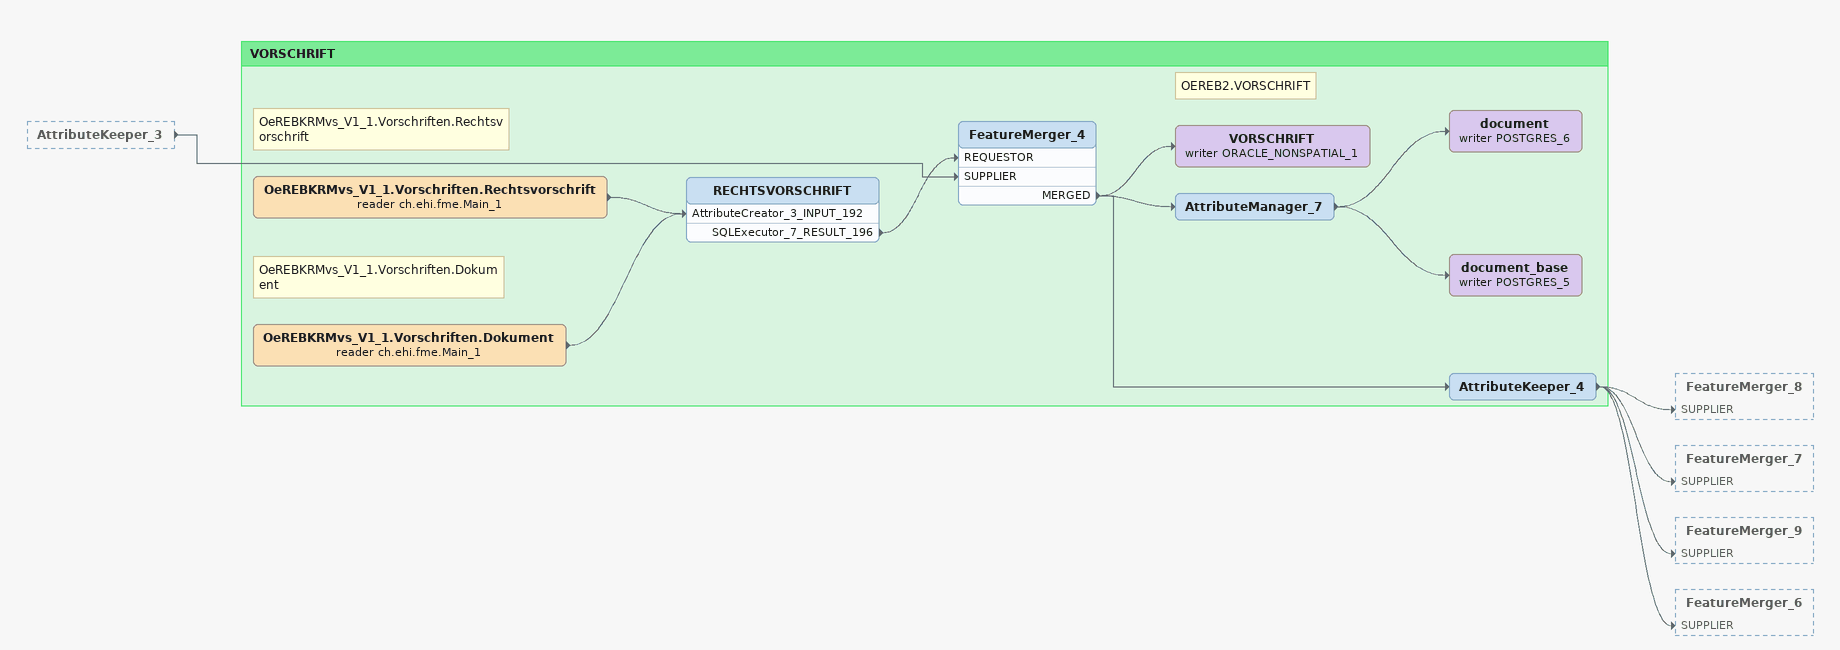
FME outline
AttributeKeeper_3 [outside]
    -> FeatureMerger_4 [SUPPLIER]

Bookmark: VORSCHRIFT
Note: OeREBKRMvs_V1_1.Vorschriften.Rechtsvorschrift
OeREBKRMvs_V1_1.Vorschriften.Rechtsvorschrift (reader ch.ehi.fme.Main_1)
    -> RECHTSVORSCHRIFT [AttributeCreator_3_INPUT_192]
Note: OeREBKRMvs_V1_1.Vorschriften.Dokument
OeREBKRMvs_V1_1.Vorschriften.Dokument (reader ch.ehi.fme.Main_1)
    -> RECHTSVORSCHRIFT [AttributeCreator_3_INPUT_192]
RECHTSVORSCHRIFT
    SQLExecutor_7_RESULT_196 -> FeatureMerger_4 [REQUESTOR]
FeatureMerger_4
    MERGED -> AttributeKeeper_4
    MERGED -> VORSCHRIFT (writer ORACLE_NONSPATIAL_1)
    MERGED -> AttributeManager_7
Note: OEREB2.VORSCHRIFT
VORSCHRIFT (writer ORACLE_NONSPATIAL_1)
AttributeManager_7
    -> document (writer POSTGRES_6)
    -> document_base (writer POSTGRES_5)
document (writer POSTGRES_6)
document_base (writer POSTGRES_5)
AttributeKeeper_4
    -> FeatureMerger_8 [SUPPLIER]
    -> FeatureMerger_7 [SUPPLIER]
    -> FeatureMerger_9 [SUPPLIER]
    -> FeatureMerger_6 [SUPPLIER]
